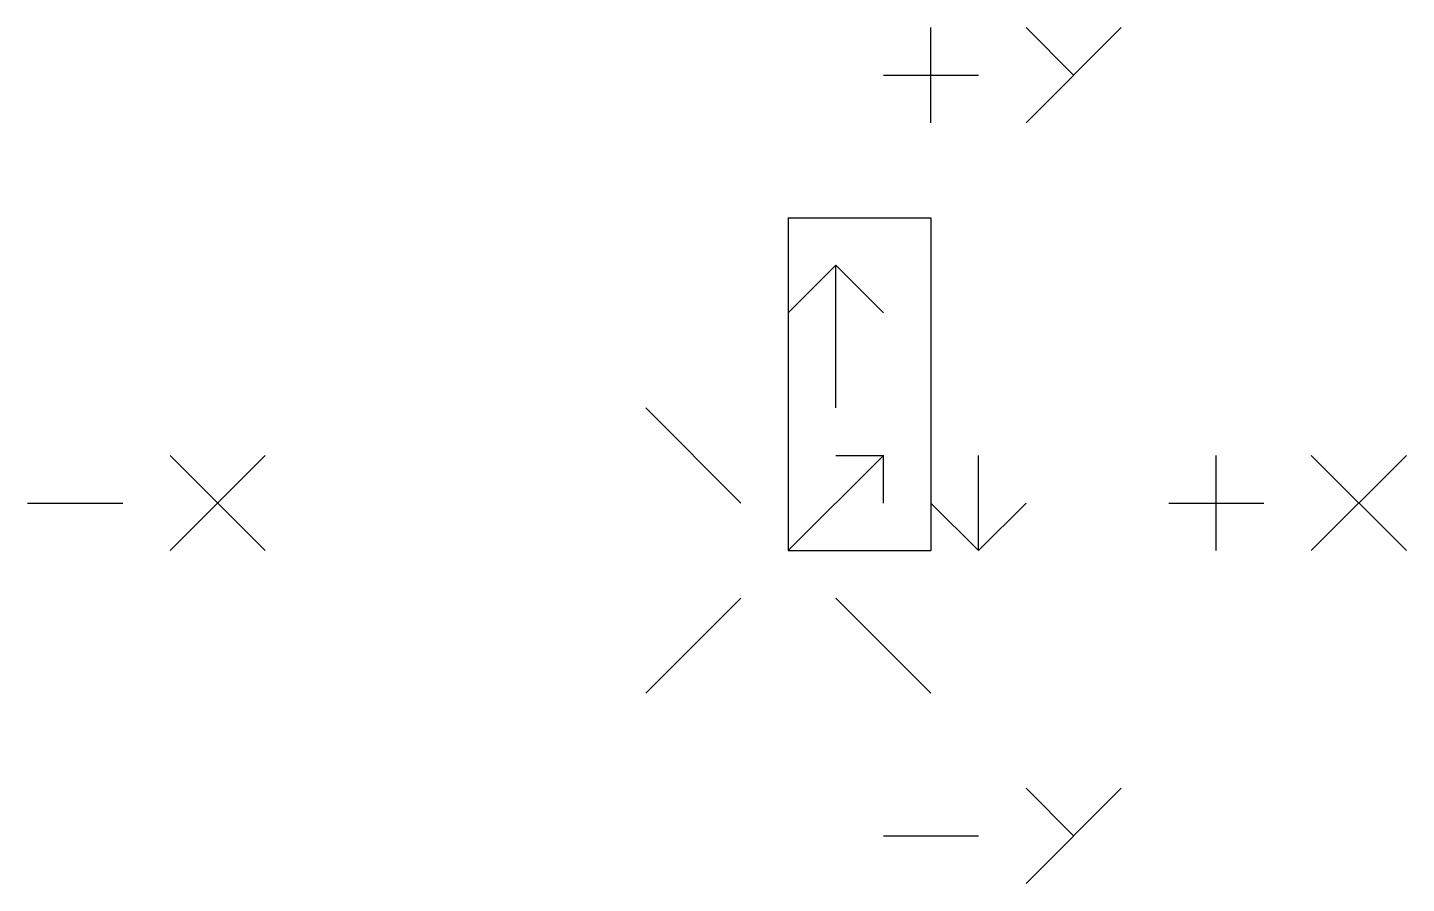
# Model space of a CAD drawing. Extents: x -160 to 130, y -70 to 110.
import ezdxf

# ---------------------------------------------------------------- set-up
doc = ezdxf.new("R2010")
doc.units = 0
doc.layers.add('DEFAULT', color=7, linetype='CONTINUOUS')

msp = doc.modelspace()

# ---------------------------------------------------------------- linework, layer by layer
at = {"layer": 'DEFAULT'}
for p, q in [((30, 90), (30, 110)), ((50, 110), (60, 100)), ((50, 90), (70, 110)), ((20, 100), (40, 100)), ((0, 70), (0, 0)), ((0, 70), (30, 70)), ((30, 70), (30, 0)), ((0, 50), (10, 60)), ((10, 30), (10, 60)), ((10, 60), (20, 50)), ((-30, 30), (-10, 10)), ((-130, 20), (-110, 0)), ((-130, 0), (-110, 20)), ((0, 0), (20, 20)), ((10, 20), (20, 20)), ((20, 10), (20, 20)), ((40, 0), (40, 20)), ((90, 0), (90, 20)), ((110, 20), (130, 0)), ((110, 0), (130, 20)), ((-160, 10), (-140, 10)), ((30, 10), (40, 0)), ((40, 0), (50, 10)), ((80, 10), (100, 10)), ((0, 0), (0, 0)), ((0, 0), (0, 0)), ((0, 0), (0, 0)), ((0, 0), (0, 0)), ((0, 0), (30, 0)), ((-30, -30), (-10, -10)), ((10, -10), (30, -30)), ((50, -50), (60, -60)), ((50, -70), (70, -50)), ((20, -60), (40, -60))]:
    msp.add_line(p, q, dxfattribs=at)

doc.saveas('drawing.dxf')
